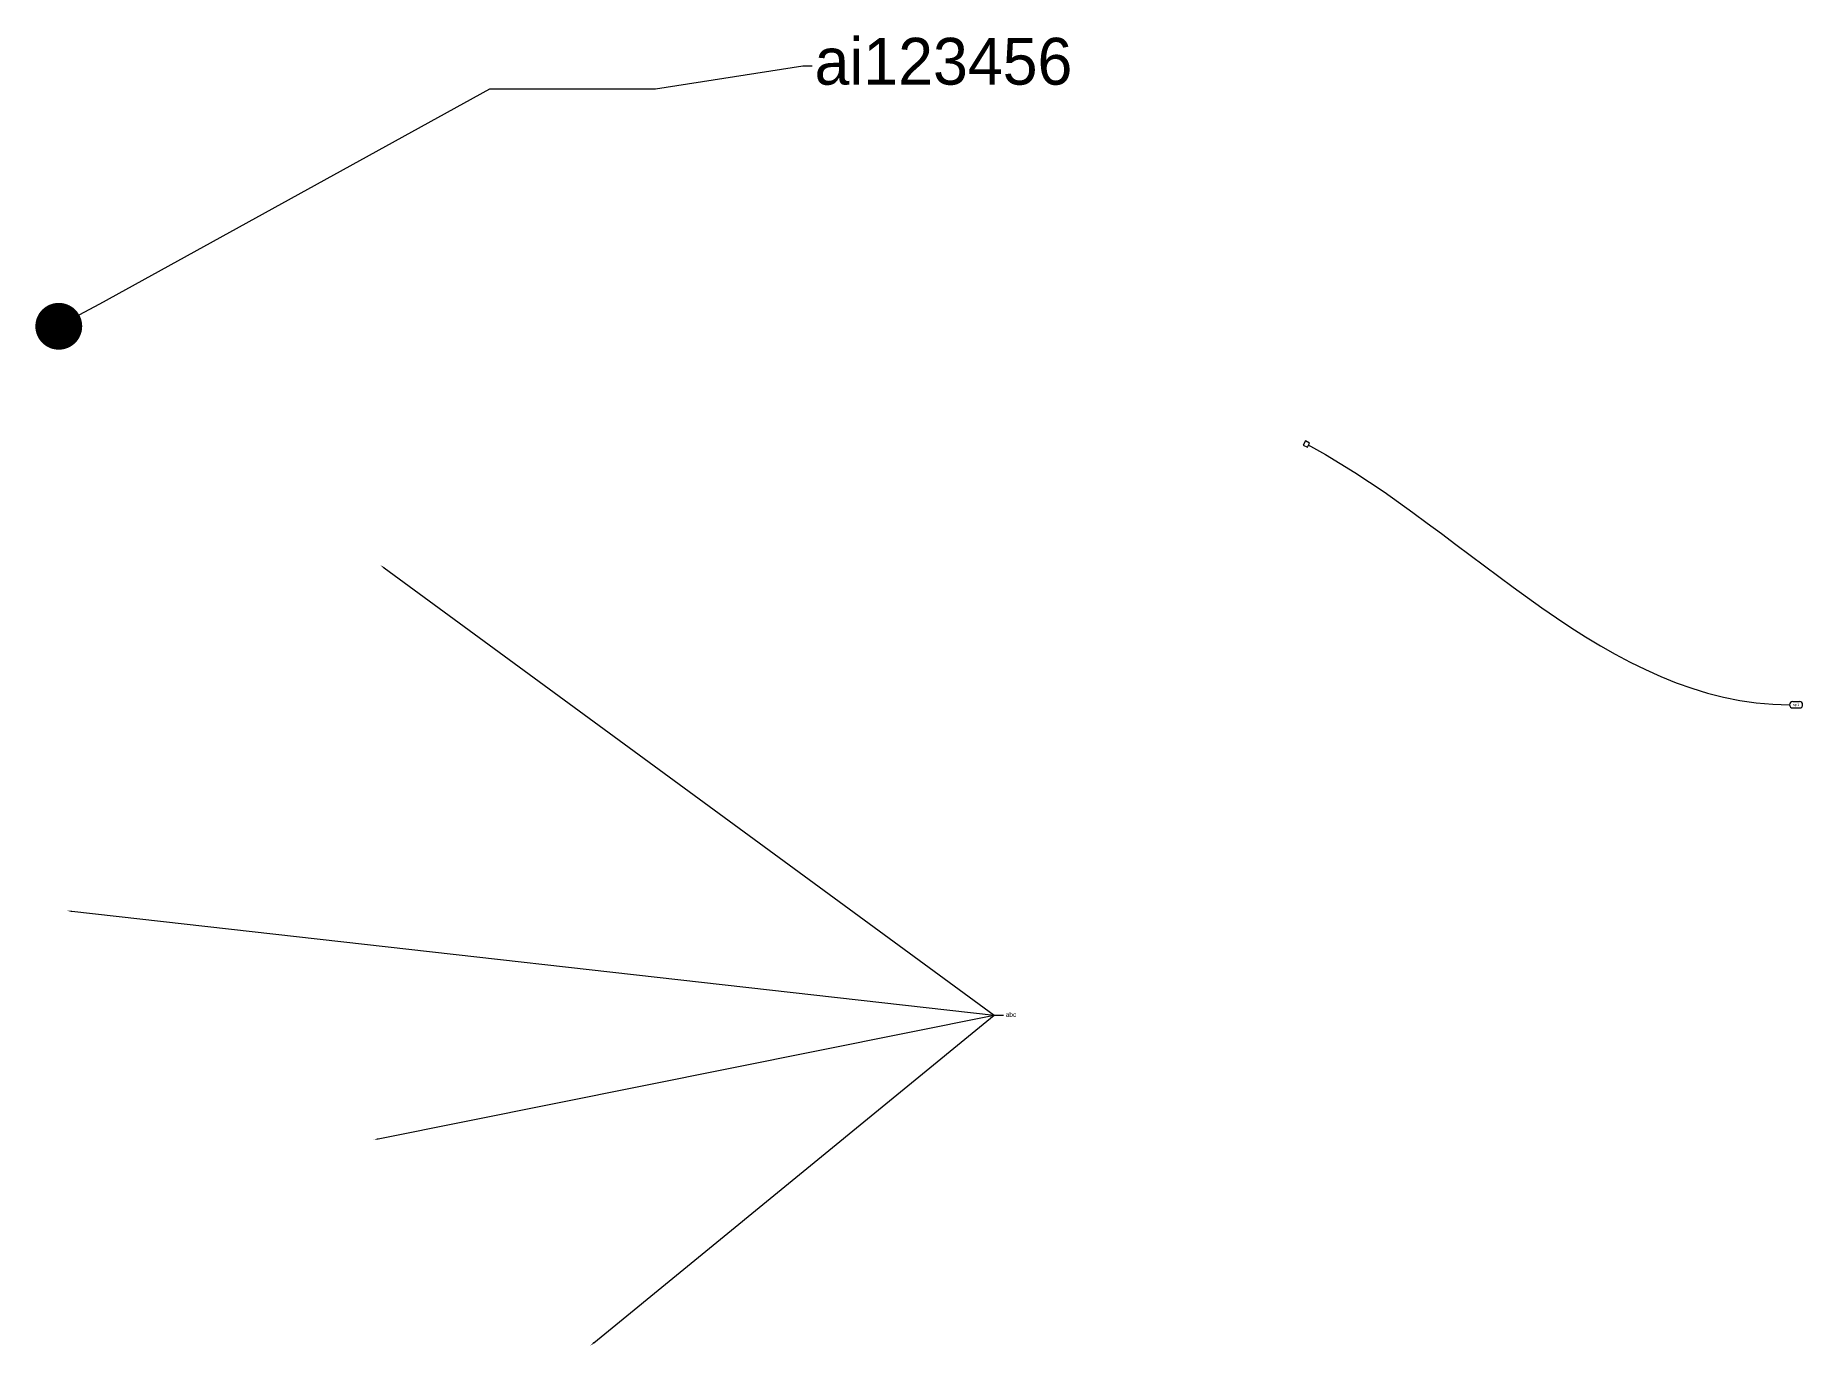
# Model space of a CAD drawing. Header units: inches. Extents: x 21.4 to 89.3, y -9.1 to 41.3.
import ezdxf
from ezdxf import colors
from ezdxf.entities.mleader import LeaderData, LeaderLine
from ezdxf.enums import TextEntityAlignment as Align
from ezdxf.math import Vec2, Vec3

# ---------------------------------------------------------------- set-up
doc = ezdxf.new("R2010")
doc.units = ezdxf.units.IN
doc.header["$MEASUREMENT"] = 0

# ---------------------------------------------------------------- blocks, each defined once
blk = doc.blocks.new('_Dot')
at = {"color": 0, "linetype": 'ByBlock', "lineweight": -2}
blk.add_line((-0.5, 0), (-1, 0), dxfattribs=at)
at = {"color": 0, "linetype": 'ByBlock', "const_width": 0.5}
blk.add_lwpolyline([(-0.25, 0, 1), (0.25, 0, 1)], format="xyb", close=True, dxfattribs=at)
blk = doc.blocks.new('_TagSlot')
at = {"color": 0, "linetype": 'ByBlock', "lineweight": -2}
for p, q in [((-0.125, 0.125), (0.125, 0.125)), ((-0.125, -0.125), (0.125, -0.125))]:
    blk.add_line(p, q, dxfattribs=at)
for centre, start, end in [((-0.125, 0), 90, 270), ((0.125, 0), 270, 90)]:
    blk.add_arc(centre, 0.125, start, end, dxfattribs=at)
at = {"color": 0}
blk.add_attdef('TAGNUMBER', text='', height=0.09375, dxfattribs=at).set_placement((0, -0.046875), align=Align.CENTER)
blk = doc.blocks.new('_BoxBlank')
at = {"color": 0, "linetype": 'ByBlock', "lineweight": -2}
for p, q in [((-0.5, 0), (-1, 0)), ((0.5, 0.5), (-0.5, 0.5)), ((-0.5, 0.5), (-0.5, -0.5)), ((0.5, -0.5), (0.5, 0.5)), ((-0.5, -0.5), (0.5, -0.5))]:
    blk.add_line(p, q, dxfattribs=at)

msp = doc.modelspace()

# ---------------------------------------------------------------- leaders
ml = msp.add_multileader_mtext('Standard')
ml.set_content('ai123456', color=256)
ml.set_leader_properties()
ml.set_arrow_properties(name='DOT')
ml.build(insert=Vec2(0, 0))
ml.multileader.update_dxf_attribs({"dogleg_length": 0.36, "arrow_head_size": 1.8})
ctx = ml.context
ctx.base_point, ctx.char_height, ctx.arrow_head_size, ctx.landing_gap_size, ctx.plane_origin = Vec3(51.214, 40.128), 1.8, 1.8, 0.09, Vec3(22.263, 30.12)
notes = []
notes.append((ctx, [(0, (1, 1, 0), (50.854, 40.128), (1, 0), 0.36, [(0, [(22.263, 30.12), (38.826, 39.247), (45.186, 39.247)], 0, [])])]))
ctx.mtext.insert, ctx.mtext.flow_direction = Vec3(51.304, 41.208), 5
ml = msp.add_multileader_block('Standard')
ml.set_content('_TagSlot', color=256)
ml.set_attribute('TAGNUMBER', 'spl1', width=0)
ml.set_leader_properties()
ml.set_arrow_properties(name='BOXBLANK')
ml.build(insert=Vec2(0, 0))
ml.multileader.update_dxf_attribs({"leader_type": 2, "dogleg_length": 0.36, "arrow_head_size": 0.18})
ctx = ml.context
ctx.base_point, ctx.char_height, ctx.arrow_head_size, ctx.landing_gap_size, ctx.plane_origin = Vec3(88.771, 15.573), 0.45, 0.18, 0.09, Vec3(70.202, 25.593)
notes.append((ctx, [(0, (1, 1, 0), (88.411, 15.573), (1, 0), 0.36, [(0, [(70.202, 25.593)], 0, [])])]))
ctx.block.insert = Vec3(89.021, 15.573)
ml = msp.add_multileader_mtext('Standard')
ml.set_content('abc', color=256)
ml.set_leader_properties()
ml.build(insert=Vec2(0, 0))
ml.multileader.update_dxf_attribs({"dogleg_length": 0.36, "arrow_head_size": 0.18})
ctx = ml.context
ctx.base_point, ctx.char_height, ctx.arrow_head_size, ctx.landing_gap_size, ctx.plane_origin = Vec3(58.56, 3.646), 0.18, 0.18, 0.09, Vec3(34.618, 20.936)
notes.append((ctx, [(0, (1, 1, 0), (58.2, 3.646), (1, 0), 0.36, [(0, [(34.618, 20.936)], 0, []), (1, [(34.359, -1.153)], 0, []), (2, [(42.687, -9.064)], 0, []), (3, [(22.59, 7.652)], 0, [])])]))
ctx.mtext.insert, ctx.mtext.flow_direction = Vec3(58.65, 3.754), 5
for ctx, leaders in notes:
    for number, flags, end, landing, length, lines in leaders:
        leader = LeaderData()
        leader.index, (leader.has_last_leader_line, leader.has_dogleg_vector, leader.attachment_direction) = number, flags
        leader.last_leader_point, leader.dogleg_vector, leader.dogleg_length = Vec3(end), Vec3(landing), length
        for number, points, colour, breaks in lines:
            line = LeaderLine()
            line.index, line.vertices, line.color, line.breaks = number, Vec3.list(points), colors.encode_raw_color(colour), breaks
            leader.lines.append(line)
        ctx.leaders.append(leader)

doc.saveas('drawing.dxf')
